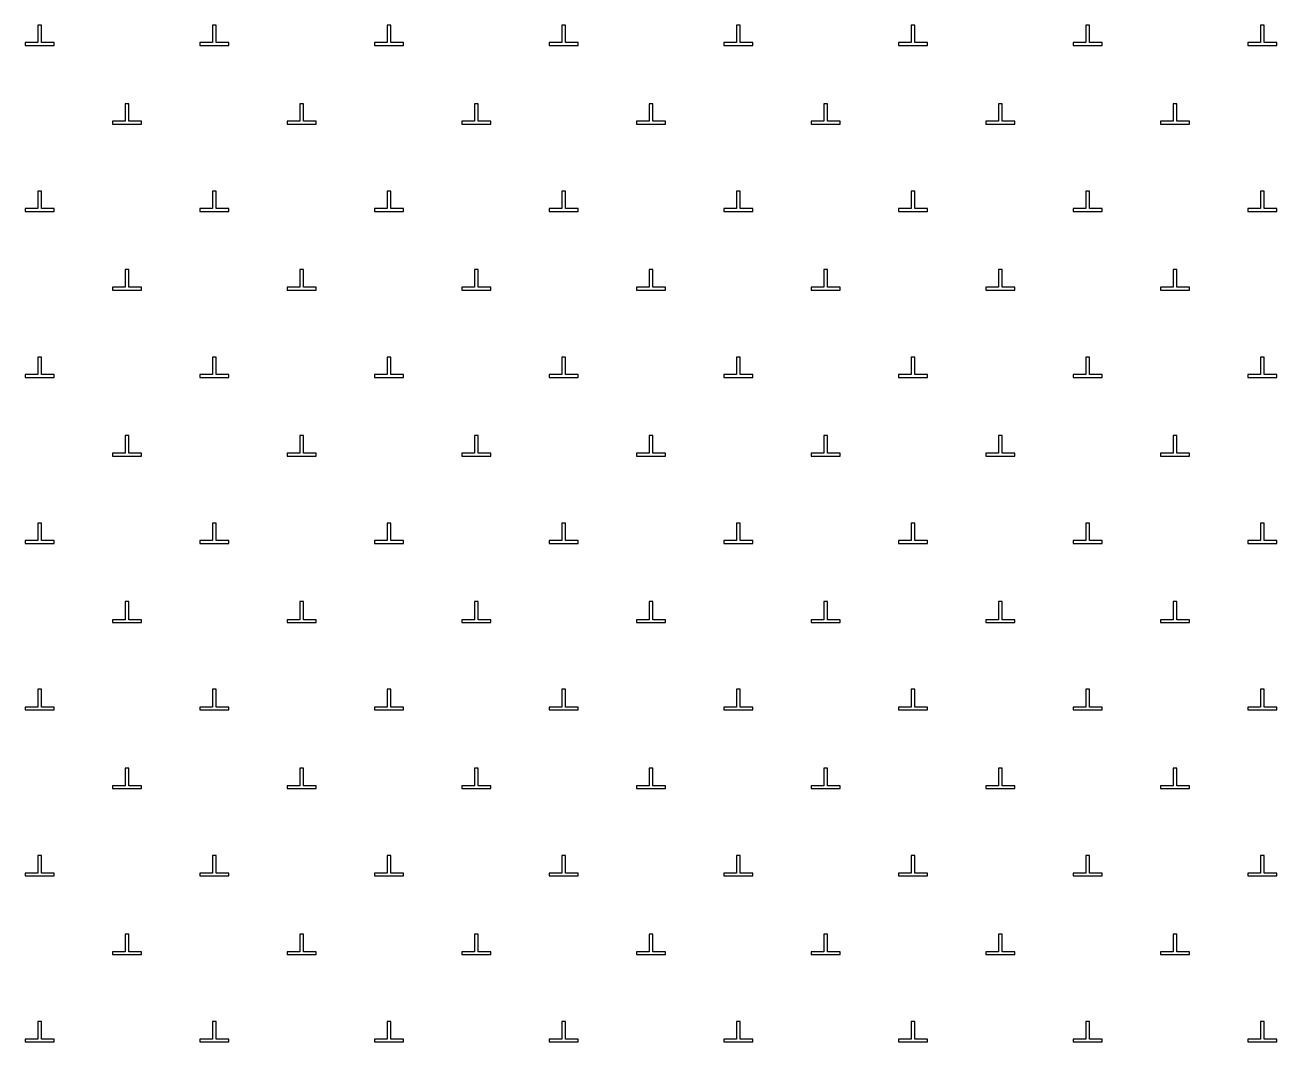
# Model space of a CAD drawing. Extents: x 550890 to 551618, y 1839259 to 1840146.
# Drawn here: x 551427.64 to 551449.14, y 1840022.89 to 1840040.35 of the extents above; entities that cross this region are included whole.
import ezdxf

# ---------------------------------------------------------------- set-up
doc = ezdxf.new("R2010")
doc.units = 0
doc.layers.add('Level 19', color=7, linetype='Continuous')

msp = doc.modelspace()

# ---------------------------------------------------------------- linework, layer by layer
at = {"layer": 'Level 19'}
for p, q in [((551427.92, 1840040.35), (551427.86, 1840040.35)), ((551427.86, 1840040.35), (551427.86, 1840040.05)), ((551427.92, 1840040.05), (551427.92, 1840040.35)), ((551430.92, 1840040.35), (551430.86, 1840040.35)), ((551430.86, 1840040.35), (551430.86, 1840040.05)), ((551430.92, 1840040.05), (551430.92, 1840040.35)), ((551433.92, 1840040.35), (551433.86, 1840040.35)), ((551433.86, 1840040.35), (551433.86, 1840040.05)), ((551433.92, 1840040.05), (551433.92, 1840040.35)), ((551436.92, 1840040.35), (551436.86, 1840040.35)), ((551436.86, 1840040.35), (551436.86, 1840040.05)), ((551436.92, 1840040.05), (551436.92, 1840040.35)), ((551439.92, 1840040.35), (551439.86, 1840040.35)), ((551439.86, 1840040.35), (551439.86, 1840040.05)), ((551439.92, 1840040.05), (551439.92, 1840040.35)), ((551442.92, 1840040.35), (551442.86, 1840040.35)), ((551442.86, 1840040.35), (551442.86, 1840040.05)), ((551442.92, 1840040.05), (551442.92, 1840040.35)), ((551445.92, 1840040.35), (551445.86, 1840040.35)), ((551445.86, 1840040.35), (551445.86, 1840040.05)), ((551445.92, 1840040.05), (551445.92, 1840040.35)), ((551448.92, 1840040.35), (551448.86, 1840040.35)), ((551448.86, 1840040.35), (551448.86, 1840040.05)), ((551448.92, 1840040.05), (551448.92, 1840040.35)), ((551427.86, 1840040.05), (551427.64, 1840040.05)), ((551427.64, 1840040.05), (551427.64, 1840040)), ((551427.64, 1840040), (551428.14, 1840040)), ((551428.14, 1840040.05), (551427.92, 1840040.05)), ((551428.14, 1840040), (551428.14, 1840040.05)), ((551430.86, 1840040.05), (551430.64, 1840040.05)), ((551430.64, 1840040.05), (551430.64, 1840040)), ((551430.64, 1840040), (551431.14, 1840040)), ((551431.14, 1840040.05), (551430.92, 1840040.05)), ((551431.14, 1840040), (551431.14, 1840040.05)), ((551433.86, 1840040.05), (551433.64, 1840040.05)), ((551433.64, 1840040.05), (551433.64, 1840040)), ((551433.64, 1840040), (551434.14, 1840040)), ((551434.14, 1840040.05), (551433.92, 1840040.05)), ((551434.14, 1840040), (551434.14, 1840040.05)), ((551436.86, 1840040.05), (551436.64, 1840040.05)), ((551436.64, 1840040.05), (551436.64, 1840040)), ((551436.64, 1840040), (551437.14, 1840040)), ((551437.14, 1840040.05), (551436.92, 1840040.05)), ((551437.14, 1840040), (551437.14, 1840040.05)), ((551439.86, 1840040.05), (551439.64, 1840040.05)), ((551439.64, 1840040.05), (551439.64, 1840040)), ((551439.64, 1840040), (551440.14, 1840040)), ((551440.14, 1840040.05), (551439.92, 1840040.05)), ((551440.14, 1840040), (551440.14, 1840040.05)), ((551442.86, 1840040.05), (551442.64, 1840040.05)), ((551442.64, 1840040.05), (551442.64, 1840040)), ((551442.64, 1840040), (551443.14, 1840040)), ((551443.14, 1840040.05), (551442.92, 1840040.05)), ((551443.14, 1840040), (551443.14, 1840040.05)), ((551445.86, 1840040.05), (551445.64, 1840040.05)), ((551445.64, 1840040.05), (551445.64, 1840040)), ((551445.64, 1840040), (551446.14, 1840040)), ((551446.14, 1840040.05), (551445.92, 1840040.05)), ((551446.14, 1840040), (551446.14, 1840040.05)), ((551448.86, 1840040.05), (551448.64, 1840040.05)), ((551448.64, 1840040.05), (551448.64, 1840040)), ((551448.64, 1840040), (551449.14, 1840040)), ((551449.14, 1840040.05), (551448.92, 1840040.05)), ((551449.14, 1840040), (551449.14, 1840040.05)), ((551429.42, 1840039), (551429.36, 1840039)), ((551429.36, 1840039), (551429.36, 1840038.7)), ((551429.42, 1840038.7), (551429.42, 1840039)), ((551432.42, 1840039), (551432.36, 1840039)), ((551432.36, 1840039), (551432.36, 1840038.7)), ((551432.42, 1840038.7), (551432.42, 1840039)), ((551435.42, 1840039), (551435.36, 1840039)), ((551435.36, 1840039), (551435.36, 1840038.7)), ((551435.42, 1840038.7), (551435.42, 1840039)), ((551438.42, 1840039), (551438.36, 1840039)), ((551438.36, 1840039), (551438.36, 1840038.7)), ((551438.42, 1840038.7), (551438.42, 1840039)), ((551441.42, 1840039), (551441.36, 1840039)), ((551441.36, 1840039), (551441.36, 1840038.7)), ((551441.42, 1840038.7), (551441.42, 1840039)), ((551444.42, 1840039), (551444.36, 1840039)), ((551444.36, 1840039), (551444.36, 1840038.7)), ((551444.42, 1840038.7), (551444.42, 1840039)), ((551447.42, 1840039), (551447.36, 1840039)), ((551447.36, 1840039), (551447.36, 1840038.7)), ((551447.42, 1840038.7), (551447.42, 1840039)), ((551429.36, 1840038.7), (551429.14, 1840038.7)), ((551429.14, 1840038.7), (551429.14, 1840038.65)), ((551429.14, 1840038.65), (551429.64, 1840038.65)), ((551429.64, 1840038.7), (551429.42, 1840038.7)), ((551429.64, 1840038.65), (551429.64, 1840038.7)), ((551432.36, 1840038.7), (551432.14, 1840038.7)), ((551432.14, 1840038.7), (551432.14, 1840038.65)), ((551432.14, 1840038.65), (551432.64, 1840038.65)), ((551432.64, 1840038.7), (551432.42, 1840038.7)), ((551432.64, 1840038.65), (551432.64, 1840038.7)), ((551435.36, 1840038.7), (551435.14, 1840038.7)), ((551435.14, 1840038.7), (551435.14, 1840038.65)), ((551435.14, 1840038.65), (551435.64, 1840038.65)), ((551435.64, 1840038.7), (551435.42, 1840038.7)), ((551435.64, 1840038.65), (551435.64, 1840038.7)), ((551438.36, 1840038.7), (551438.14, 1840038.7)), ((551438.14, 1840038.7), (551438.14, 1840038.65)), ((551438.14, 1840038.65), (551438.64, 1840038.65)), ((551438.64, 1840038.7), (551438.42, 1840038.7)), ((551438.64, 1840038.65), (551438.64, 1840038.7)), ((551441.36, 1840038.7), (551441.14, 1840038.7)), ((551441.14, 1840038.7), (551441.14, 1840038.65)), ((551441.14, 1840038.65), (551441.64, 1840038.65)), ((551441.64, 1840038.7), (551441.42, 1840038.7)), ((551441.64, 1840038.65), (551441.64, 1840038.7)), ((551444.36, 1840038.7), (551444.14, 1840038.7)), ((551444.14, 1840038.7), (551444.14, 1840038.65)), ((551444.14, 1840038.65), (551444.64, 1840038.65)), ((551444.64, 1840038.7), (551444.42, 1840038.7)), ((551444.64, 1840038.65), (551444.64, 1840038.7)), ((551447.36, 1840038.7), (551447.14, 1840038.7)), ((551447.14, 1840038.7), (551447.14, 1840038.65)), ((551447.14, 1840038.65), (551447.64, 1840038.65)), ((551447.64, 1840038.7), (551447.42, 1840038.7)), ((551447.64, 1840038.65), (551447.64, 1840038.7)), ((551427.92, 1840037.5), (551427.86, 1840037.5)), ((551427.86, 1840037.5), (551427.86, 1840037.2)), ((551427.92, 1840037.2), (551427.92, 1840037.5)), ((551430.92, 1840037.5), (551430.86, 1840037.5)), ((551430.86, 1840037.5), (551430.86, 1840037.2)), ((551430.92, 1840037.2), (551430.92, 1840037.5)), ((551433.92, 1840037.5), (551433.86, 1840037.5)), ((551433.86, 1840037.5), (551433.86, 1840037.2)), ((551433.92, 1840037.2), (551433.92, 1840037.5)), ((551436.92, 1840037.5), (551436.86, 1840037.5)), ((551436.86, 1840037.5), (551436.86, 1840037.2)), ((551436.92, 1840037.2), (551436.92, 1840037.5)), ((551439.92, 1840037.5), (551439.86, 1840037.5)), ((551439.86, 1840037.5), (551439.86, 1840037.2)), ((551439.92, 1840037.2), (551439.92, 1840037.5)), ((551442.92, 1840037.5), (551442.86, 1840037.5)), ((551442.86, 1840037.5), (551442.86, 1840037.2)), ((551442.92, 1840037.2), (551442.92, 1840037.5)), ((551445.92, 1840037.5), (551445.86, 1840037.5)), ((551445.86, 1840037.5), (551445.86, 1840037.2)), ((551445.92, 1840037.2), (551445.92, 1840037.5)), ((551448.92, 1840037.5), (551448.86, 1840037.5)), ((551448.86, 1840037.5), (551448.86, 1840037.2)), ((551448.92, 1840037.2), (551448.92, 1840037.5)), ((551427.86, 1840037.2), (551427.64, 1840037.2)), ((551427.64, 1840037.2), (551427.64, 1840037.15)), ((551427.64, 1840037.15), (551428.14, 1840037.15)), ((551428.14, 1840037.2), (551427.92, 1840037.2)), ((551428.14, 1840037.15), (551428.14, 1840037.2)), ((551430.86, 1840037.2), (551430.64, 1840037.2)), ((551430.64, 1840037.2), (551430.64, 1840037.15)), ((551430.64, 1840037.15), (551431.14, 1840037.15)), ((551431.14, 1840037.2), (551430.92, 1840037.2)), ((551431.14, 1840037.15), (551431.14, 1840037.2)), ((551433.86, 1840037.2), (551433.64, 1840037.2)), ((551433.64, 1840037.2), (551433.64, 1840037.15)), ((551433.64, 1840037.15), (551434.14, 1840037.15)), ((551434.14, 1840037.2), (551433.92, 1840037.2)), ((551434.14, 1840037.15), (551434.14, 1840037.2)), ((551436.86, 1840037.2), (551436.64, 1840037.2)), ((551436.64, 1840037.2), (551436.64, 1840037.15)), ((551436.64, 1840037.15), (551437.14, 1840037.15)), ((551437.14, 1840037.2), (551436.92, 1840037.2)), ((551437.14, 1840037.15), (551437.14, 1840037.2)), ((551439.86, 1840037.2), (551439.64, 1840037.2)), ((551439.64, 1840037.2), (551439.64, 1840037.15)), ((551439.64, 1840037.15), (551440.14, 1840037.15)), ((551440.14, 1840037.2), (551439.92, 1840037.2)), ((551440.14, 1840037.15), (551440.14, 1840037.2)), ((551442.86, 1840037.2), (551442.64, 1840037.2)), ((551442.64, 1840037.2), (551442.64, 1840037.15)), ((551442.64, 1840037.15), (551443.14, 1840037.15)), ((551443.14, 1840037.2), (551442.92, 1840037.2)), ((551443.14, 1840037.15), (551443.14, 1840037.2)), ((551445.86, 1840037.2), (551445.64, 1840037.2)), ((551445.64, 1840037.2), (551445.64, 1840037.15)), ((551445.64, 1840037.15), (551446.14, 1840037.15)), ((551446.14, 1840037.2), (551445.92, 1840037.2)), ((551446.14, 1840037.15), (551446.14, 1840037.2)), ((551448.86, 1840037.2), (551448.64, 1840037.2)), ((551448.64, 1840037.2), (551448.64, 1840037.15)), ((551448.64, 1840037.15), (551449.14, 1840037.15)), ((551449.14, 1840037.2), (551448.92, 1840037.2)), ((551449.14, 1840037.15), (551449.14, 1840037.2)), ((551429.42, 1840036.15), (551429.36, 1840036.15)), ((551429.36, 1840036.15), (551429.36, 1840035.85)), ((551429.42, 1840035.85), (551429.42, 1840036.15)), ((551432.42, 1840036.15), (551432.36, 1840036.15)), ((551432.36, 1840036.15), (551432.36, 1840035.85)), ((551432.42, 1840035.85), (551432.42, 1840036.15)), ((551435.42, 1840036.15), (551435.36, 1840036.15)), ((551435.36, 1840036.15), (551435.36, 1840035.85)), ((551435.42, 1840035.85), (551435.42, 1840036.15)), ((551438.42, 1840036.15), (551438.36, 1840036.15)), ((551438.36, 1840036.15), (551438.36, 1840035.85)), ((551438.42, 1840035.85), (551438.42, 1840036.15)), ((551441.42, 1840036.15), (551441.36, 1840036.15)), ((551441.36, 1840036.15), (551441.36, 1840035.85)), ((551441.42, 1840035.85), (551441.42, 1840036.15)), ((551444.42, 1840036.15), (551444.36, 1840036.15)), ((551444.36, 1840036.15), (551444.36, 1840035.85)), ((551444.42, 1840035.85), (551444.42, 1840036.15)), ((551447.42, 1840036.15), (551447.36, 1840036.15)), ((551447.36, 1840036.15), (551447.36, 1840035.85)), ((551447.42, 1840035.85), (551447.42, 1840036.15)), ((551429.36, 1840035.85), (551429.14, 1840035.85)), ((551429.14, 1840035.85), (551429.14, 1840035.8)), ((551429.14, 1840035.8), (551429.64, 1840035.8)), ((551429.64, 1840035.85), (551429.42, 1840035.85)), ((551429.64, 1840035.8), (551429.64, 1840035.85)), ((551432.36, 1840035.85), (551432.14, 1840035.85)), ((551432.14, 1840035.85), (551432.14, 1840035.8)), ((551432.14, 1840035.8), (551432.64, 1840035.8)), ((551432.64, 1840035.85), (551432.42, 1840035.85)), ((551432.64, 1840035.8), (551432.64, 1840035.85)), ((551435.36, 1840035.85), (551435.14, 1840035.85)), ((551435.14, 1840035.85), (551435.14, 1840035.8)), ((551435.14, 1840035.8), (551435.64, 1840035.8)), ((551435.64, 1840035.85), (551435.42, 1840035.85)), ((551435.64, 1840035.8), (551435.64, 1840035.85)), ((551438.36, 1840035.85), (551438.14, 1840035.85)), ((551438.14, 1840035.85), (551438.14, 1840035.8)), ((551438.14, 1840035.8), (551438.64, 1840035.8)), ((551438.64, 1840035.85), (551438.42, 1840035.85)), ((551438.64, 1840035.8), (551438.64, 1840035.85)), ((551441.36, 1840035.85), (551441.14, 1840035.85)), ((551441.14, 1840035.85), (551441.14, 1840035.8)), ((551441.14, 1840035.8), (551441.64, 1840035.8)), ((551441.64, 1840035.85), (551441.42, 1840035.85)), ((551441.64, 1840035.8), (551441.64, 1840035.85)), ((551444.36, 1840035.85), (551444.14, 1840035.85)), ((551444.14, 1840035.85), (551444.14, 1840035.8)), ((551444.14, 1840035.8), (551444.64, 1840035.8)), ((551444.64, 1840035.85), (551444.42, 1840035.85)), ((551444.64, 1840035.8), (551444.64, 1840035.85)), ((551447.36, 1840035.85), (551447.14, 1840035.85)), ((551447.14, 1840035.85), (551447.14, 1840035.8)), ((551447.14, 1840035.8), (551447.64, 1840035.8)), ((551447.64, 1840035.85), (551447.42, 1840035.85)), ((551447.64, 1840035.8), (551447.64, 1840035.85)), ((551427.92, 1840034.65), (551427.86, 1840034.65)), ((551427.86, 1840034.65), (551427.86, 1840034.35)), ((551427.92, 1840034.35), (551427.92, 1840034.65)), ((551430.92, 1840034.65), (551430.86, 1840034.65)), ((551430.86, 1840034.65), (551430.86, 1840034.35)), ((551430.92, 1840034.35), (551430.92, 1840034.65)), ((551433.92, 1840034.65), (551433.86, 1840034.65)), ((551433.86, 1840034.65), (551433.86, 1840034.35)), ((551433.92, 1840034.35), (551433.92, 1840034.65)), ((551436.92, 1840034.65), (551436.86, 1840034.65)), ((551436.86, 1840034.65), (551436.86, 1840034.35)), ((551436.92, 1840034.35), (551436.92, 1840034.65)), ((551439.92, 1840034.65), (551439.86, 1840034.65)), ((551439.86, 1840034.65), (551439.86, 1840034.35)), ((551439.92, 1840034.35), (551439.92, 1840034.65)), ((551442.92, 1840034.65), (551442.86, 1840034.65)), ((551442.86, 1840034.65), (551442.86, 1840034.35)), ((551442.92, 1840034.35), (551442.92, 1840034.65)), ((551445.92, 1840034.65), (551445.86, 1840034.65)), ((551445.86, 1840034.65), (551445.86, 1840034.35)), ((551445.92, 1840034.35), (551445.92, 1840034.65)), ((551448.92, 1840034.65), (551448.86, 1840034.65)), ((551448.86, 1840034.65), (551448.86, 1840034.35)), ((551448.92, 1840034.35), (551448.92, 1840034.65)), ((551427.86, 1840034.35), (551427.64, 1840034.35)), ((551427.64, 1840034.35), (551427.64, 1840034.3)), ((551427.64, 1840034.3), (551428.14, 1840034.3)), ((551428.14, 1840034.35), (551427.92, 1840034.35)), ((551428.14, 1840034.3), (551428.14, 1840034.35)), ((551430.86, 1840034.35), (551430.64, 1840034.35)), ((551430.64, 1840034.35), (551430.64, 1840034.3)), ((551430.64, 1840034.3), (551431.14, 1840034.3)), ((551431.14, 1840034.35), (551430.92, 1840034.35)), ((551431.14, 1840034.3), (551431.14, 1840034.35)), ((551433.86, 1840034.35), (551433.64, 1840034.35)), ((551433.64, 1840034.35), (551433.64, 1840034.3)), ((551433.64, 1840034.3), (551434.14, 1840034.3)), ((551434.14, 1840034.35), (551433.92, 1840034.35)), ((551434.14, 1840034.3), (551434.14, 1840034.35)), ((551436.86, 1840034.35), (551436.64, 1840034.35)), ((551436.64, 1840034.35), (551436.64, 1840034.3)), ((551436.64, 1840034.3), (551437.14, 1840034.3)), ((551437.14, 1840034.35), (551436.92, 1840034.35)), ((551437.14, 1840034.3), (551437.14, 1840034.35)), ((551439.86, 1840034.35), (551439.64, 1840034.35)), ((551439.64, 1840034.35), (551439.64, 1840034.3)), ((551439.64, 1840034.3), (551440.14, 1840034.3)), ((551440.14, 1840034.35), (551439.92, 1840034.35)), ((551440.14, 1840034.3), (551440.14, 1840034.35)), ((551442.86, 1840034.35), (551442.64, 1840034.35)), ((551442.64, 1840034.35), (551442.64, 1840034.3)), ((551442.64, 1840034.3), (551443.14, 1840034.3)), ((551443.14, 1840034.35), (551442.92, 1840034.35)), ((551443.14, 1840034.3), (551443.14, 1840034.35)), ((551445.86, 1840034.35), (551445.64, 1840034.35)), ((551445.64, 1840034.35), (551445.64, 1840034.3)), ((551445.64, 1840034.3), (551446.14, 1840034.3)), ((551446.14, 1840034.35), (551445.92, 1840034.35)), ((551446.14, 1840034.3), (551446.14, 1840034.35)), ((551448.86, 1840034.35), (551448.64, 1840034.35)), ((551448.64, 1840034.35), (551448.64, 1840034.3)), ((551448.64, 1840034.3), (551449.14, 1840034.3)), ((551449.14, 1840034.35), (551448.92, 1840034.35)), ((551449.14, 1840034.3), (551449.14, 1840034.35)), ((551429.42, 1840033.3), (551429.36, 1840033.3)), ((551429.36, 1840033.3), (551429.36, 1840033)), ((551429.42, 1840033), (551429.42, 1840033.3)), ((551432.42, 1840033.3), (551432.36, 1840033.3)), ((551432.36, 1840033.3), (551432.36, 1840033)), ((551432.42, 1840033), (551432.42, 1840033.3)), ((551435.42, 1840033.3), (551435.36, 1840033.3)), ((551435.36, 1840033.3), (551435.36, 1840033)), ((551435.42, 1840033), (551435.42, 1840033.3)), ((551438.42, 1840033.3), (551438.36, 1840033.3)), ((551438.36, 1840033.3), (551438.36, 1840033)), ((551438.42, 1840033), (551438.42, 1840033.3)), ((551441.42, 1840033.3), (551441.36, 1840033.3)), ((551441.36, 1840033.3), (551441.36, 1840033)), ((551441.42, 1840033), (551441.42, 1840033.3)), ((551444.42, 1840033.3), (551444.36, 1840033.3)), ((551444.36, 1840033.3), (551444.36, 1840033)), ((551444.42, 1840033), (551444.42, 1840033.3)), ((551447.42, 1840033.3), (551447.36, 1840033.3)), ((551447.36, 1840033.3), (551447.36, 1840033)), ((551447.42, 1840033), (551447.42, 1840033.3)), ((551429.36, 1840033), (551429.14, 1840033)), ((551429.14, 1840033), (551429.14, 1840032.95)), ((551429.64, 1840033), (551429.42, 1840033)), ((551429.64, 1840032.95), (551429.64, 1840033)), ((551432.36, 1840033), (551432.14, 1840033)), ((551432.14, 1840033), (551432.14, 1840032.95)), ((551432.64, 1840033), (551432.42, 1840033)), ((551432.64, 1840032.95), (551432.64, 1840033)), ((551435.36, 1840033), (551435.14, 1840033)), ((551435.14, 1840033), (551435.14, 1840032.95)), ((551435.64, 1840033), (551435.42, 1840033)), ((551435.64, 1840032.95), (551435.64, 1840033)), ((551438.36, 1840033), (551438.14, 1840033)), ((551438.14, 1840033), (551438.14, 1840032.95)), ((551438.64, 1840033), (551438.42, 1840033)), ((551438.64, 1840032.95), (551438.64, 1840033)), ((551441.36, 1840033), (551441.14, 1840033)), ((551441.14, 1840033), (551441.14, 1840032.95)), ((551441.64, 1840033), (551441.42, 1840033)), ((551441.64, 1840032.95), (551441.64, 1840033)), ((551444.36, 1840033), (551444.14, 1840033)), ((551444.14, 1840033), (551444.14, 1840032.95)), ((551444.64, 1840033), (551444.42, 1840033)), ((551444.64, 1840032.95), (551444.64, 1840033)), ((551447.36, 1840033), (551447.14, 1840033)), ((551447.14, 1840033), (551447.14, 1840032.95)), ((551447.64, 1840033), (551447.42, 1840033)), ((551447.64, 1840032.95), (551447.64, 1840033)), ((551429.14, 1840032.95), (551429.64, 1840032.95)), ((551432.14, 1840032.95), (551432.64, 1840032.95)), ((551435.14, 1840032.95), (551435.64, 1840032.95)), ((551438.14, 1840032.95), (551438.64, 1840032.95)), ((551441.14, 1840032.95), (551441.64, 1840032.95)), ((551444.14, 1840032.95), (551444.64, 1840032.95)), ((551447.14, 1840032.95), (551447.64, 1840032.95)), ((551427.92, 1840031.8), (551427.86, 1840031.8)), ((551427.86, 1840031.8), (551427.86, 1840031.5)), ((551427.92, 1840031.5), (551427.92, 1840031.8)), ((551430.92, 1840031.8), (551430.86, 1840031.8)), ((551430.86, 1840031.8), (551430.86, 1840031.5)), ((551430.92, 1840031.5), (551430.92, 1840031.8)), ((551433.92, 1840031.8), (551433.86, 1840031.8)), ((551433.86, 1840031.8), (551433.86, 1840031.5)), ((551433.92, 1840031.5), (551433.92, 1840031.8)), ((551436.92, 1840031.8), (551436.86, 1840031.8)), ((551436.86, 1840031.8), (551436.86, 1840031.5)), ((551436.92, 1840031.5), (551436.92, 1840031.8)), ((551439.92, 1840031.8), (551439.86, 1840031.8)), ((551439.86, 1840031.8), (551439.86, 1840031.5)), ((551439.92, 1840031.5), (551439.92, 1840031.8)), ((551442.92, 1840031.8), (551442.86, 1840031.8)), ((551442.86, 1840031.8), (551442.86, 1840031.5)), ((551442.92, 1840031.5), (551442.92, 1840031.8)), ((551445.92, 1840031.8), (551445.86, 1840031.8)), ((551445.86, 1840031.8), (551445.86, 1840031.5)), ((551445.92, 1840031.5), (551445.92, 1840031.8)), ((551448.92, 1840031.8), (551448.86, 1840031.8)), ((551448.86, 1840031.8), (551448.86, 1840031.5)), ((551448.92, 1840031.5), (551448.92, 1840031.8)), ((551427.86, 1840031.5), (551427.64, 1840031.5)), ((551427.64, 1840031.5), (551427.64, 1840031.45)), ((551428.14, 1840031.5), (551427.92, 1840031.5)), ((551428.14, 1840031.45), (551428.14, 1840031.5)), ((551430.86, 1840031.5), (551430.64, 1840031.5)), ((551430.64, 1840031.5), (551430.64, 1840031.45)), ((551431.14, 1840031.5), (551430.92, 1840031.5)), ((551431.14, 1840031.45), (551431.14, 1840031.5)), ((551433.86, 1840031.5), (551433.64, 1840031.5)), ((551433.64, 1840031.5), (551433.64, 1840031.45)), ((551434.14, 1840031.5), (551433.92, 1840031.5)), ((551434.14, 1840031.45), (551434.14, 1840031.5)), ((551436.86, 1840031.5), (551436.64, 1840031.5)), ((551436.64, 1840031.5), (551436.64, 1840031.45)), ((551437.14, 1840031.5), (551436.92, 1840031.5)), ((551437.14, 1840031.45), (551437.14, 1840031.5)), ((551439.86, 1840031.5), (551439.64, 1840031.5)), ((551439.64, 1840031.5), (551439.64, 1840031.45)), ((551440.14, 1840031.5), (551439.92, 1840031.5)), ((551440.14, 1840031.45), (551440.14, 1840031.5)), ((551442.86, 1840031.5), (551442.64, 1840031.5)), ((551442.64, 1840031.5), (551442.64, 1840031.45)), ((551443.14, 1840031.5), (551442.92, 1840031.5)), ((551443.14, 1840031.45), (551443.14, 1840031.5)), ((551445.86, 1840031.5), (551445.64, 1840031.5)), ((551445.64, 1840031.5), (551445.64, 1840031.45)), ((551446.14, 1840031.5), (551445.92, 1840031.5)), ((551446.14, 1840031.45), (551446.14, 1840031.5)), ((551448.86, 1840031.5), (551448.64, 1840031.5)), ((551448.64, 1840031.5), (551448.64, 1840031.45)), ((551449.14, 1840031.5), (551448.92, 1840031.5)), ((551449.14, 1840031.45), (551449.14, 1840031.5)), ((551427.64, 1840031.45), (551428.14, 1840031.45)), ((551430.64, 1840031.45), (551431.14, 1840031.45)), ((551433.64, 1840031.45), (551434.14, 1840031.45)), ((551436.64, 1840031.45), (551437.14, 1840031.45)), ((551439.64, 1840031.45), (551440.14, 1840031.45)), ((551442.64, 1840031.45), (551443.14, 1840031.45)), ((551445.64, 1840031.45), (551446.14, 1840031.45)), ((551448.64, 1840031.45), (551449.14, 1840031.45)), ((551429.42, 1840030.45), (551429.36, 1840030.45)), ((551429.36, 1840030.45), (551429.36, 1840030.14)), ((551429.42, 1840030.14), (551429.42, 1840030.45)), ((551432.42, 1840030.45), (551432.36, 1840030.45)), ((551432.36, 1840030.45), (551432.36, 1840030.14)), ((551432.42, 1840030.14), (551432.42, 1840030.45)), ((551435.42, 1840030.45), (551435.36, 1840030.45)), ((551435.36, 1840030.45), (551435.36, 1840030.14)), ((551435.42, 1840030.14), (551435.42, 1840030.45)), ((551438.42, 1840030.45), (551438.36, 1840030.45)), ((551438.36, 1840030.45), (551438.36, 1840030.14)), ((551438.42, 1840030.14), (551438.42, 1840030.45)), ((551441.42, 1840030.45), (551441.36, 1840030.45)), ((551441.36, 1840030.45), (551441.36, 1840030.14)), ((551441.42, 1840030.14), (551441.42, 1840030.45)), ((551444.42, 1840030.45), (551444.36, 1840030.45)), ((551444.36, 1840030.45), (551444.36, 1840030.14)), ((551444.42, 1840030.14), (551444.42, 1840030.45)), ((551447.42, 1840030.45), (551447.36, 1840030.45)), ((551447.36, 1840030.45), (551447.36, 1840030.14)), ((551447.42, 1840030.14), (551447.42, 1840030.45)), ((551429.36, 1840030.14), (551429.14, 1840030.14)), ((551429.14, 1840030.14), (551429.14, 1840030.09)), ((551429.14, 1840030.09), (551429.64, 1840030.09)), ((551429.64, 1840030.14), (551429.42, 1840030.14)), ((551429.64, 1840030.09), (551429.64, 1840030.14)), ((551432.36, 1840030.14), (551432.14, 1840030.14)), ((551432.14, 1840030.14), (551432.14, 1840030.09)), ((551432.14, 1840030.09), (551432.64, 1840030.09)), ((551432.64, 1840030.14), (551432.42, 1840030.14)), ((551432.64, 1840030.09), (551432.64, 1840030.14)), ((551435.36, 1840030.14), (551435.14, 1840030.14)), ((551435.14, 1840030.14), (551435.14, 1840030.09)), ((551435.14, 1840030.09), (551435.64, 1840030.09)), ((551435.64, 1840030.14), (551435.42, 1840030.14)), ((551435.64, 1840030.09), (551435.64, 1840030.14)), ((551438.36, 1840030.14), (551438.14, 1840030.14)), ((551438.14, 1840030.14), (551438.14, 1840030.09)), ((551438.14, 1840030.09), (551438.64, 1840030.09)), ((551438.64, 1840030.14), (551438.42, 1840030.14)), ((551438.64, 1840030.09), (551438.64, 1840030.14)), ((551441.36, 1840030.14), (551441.14, 1840030.14)), ((551441.14, 1840030.14), (551441.14, 1840030.09)), ((551441.14, 1840030.09), (551441.64, 1840030.09)), ((551441.64, 1840030.14), (551441.42, 1840030.14)), ((551441.64, 1840030.09), (551441.64, 1840030.14)), ((551444.36, 1840030.14), (551444.14, 1840030.14)), ((551444.14, 1840030.14), (551444.14, 1840030.09)), ((551444.14, 1840030.09), (551444.64, 1840030.09)), ((551444.64, 1840030.14), (551444.42, 1840030.14)), ((551444.64, 1840030.09), (551444.64, 1840030.14)), ((551447.36, 1840030.14), (551447.14, 1840030.14)), ((551447.14, 1840030.14), (551447.14, 1840030.09)), ((551447.14, 1840030.09), (551447.64, 1840030.09)), ((551447.64, 1840030.14), (551447.42, 1840030.14)), ((551447.64, 1840030.09), (551447.64, 1840030.14)), ((551427.92, 1840028.95), (551427.86, 1840028.95)), ((551427.86, 1840028.95), (551427.86, 1840028.64)), ((551427.92, 1840028.64), (551427.92, 1840028.95)), ((551430.92, 1840028.95), (551430.86, 1840028.95)), ((551430.86, 1840028.95), (551430.86, 1840028.64)), ((551430.92, 1840028.64), (551430.92, 1840028.95)), ((551433.92, 1840028.95), (551433.86, 1840028.95)), ((551433.86, 1840028.95), (551433.86, 1840028.64)), ((551433.92, 1840028.64), (551433.92, 1840028.95)), ((551436.92, 1840028.95), (551436.86, 1840028.95)), ((551436.86, 1840028.95), (551436.86, 1840028.64)), ((551436.92, 1840028.64), (551436.92, 1840028.95)), ((551439.92, 1840028.95), (551439.86, 1840028.95)), ((551439.86, 1840028.95), (551439.86, 1840028.64)), ((551439.92, 1840028.64), (551439.92, 1840028.95)), ((551442.92, 1840028.95), (551442.86, 1840028.95)), ((551442.86, 1840028.95), (551442.86, 1840028.64)), ((551442.92, 1840028.64), (551442.92, 1840028.95)), ((551445.92, 1840028.95), (551445.86, 1840028.95)), ((551445.86, 1840028.95), (551445.86, 1840028.64)), ((551445.92, 1840028.64), (551445.92, 1840028.95)), ((551448.92, 1840028.95), (551448.86, 1840028.95)), ((551448.86, 1840028.95), (551448.86, 1840028.64)), ((551448.92, 1840028.64), (551448.92, 1840028.95)), ((551427.86, 1840028.64), (551427.64, 1840028.64)), ((551427.64, 1840028.64), (551427.64, 1840028.59)), ((551427.64, 1840028.59), (551428.14, 1840028.59)), ((551428.14, 1840028.64), (551427.92, 1840028.64)), ((551428.14, 1840028.59), (551428.14, 1840028.64)), ((551430.86, 1840028.64), (551430.64, 1840028.64)), ((551430.64, 1840028.64), (551430.64, 1840028.59)), ((551430.64, 1840028.59), (551431.14, 1840028.59)), ((551431.14, 1840028.64), (551430.92, 1840028.64)), ((551431.14, 1840028.59), (551431.14, 1840028.64)), ((551433.86, 1840028.64), (551433.64, 1840028.64)), ((551433.64, 1840028.64), (551433.64, 1840028.59)), ((551433.64, 1840028.59), (551434.14, 1840028.59)), ((551434.14, 1840028.64), (551433.92, 1840028.64)), ((551434.14, 1840028.59), (551434.14, 1840028.64)), ((551436.86, 1840028.64), (551436.64, 1840028.64)), ((551436.64, 1840028.64), (551436.64, 1840028.59)), ((551436.64, 1840028.59), (551437.14, 1840028.59)), ((551437.14, 1840028.64), (551436.92, 1840028.64)), ((551437.14, 1840028.59), (551437.14, 1840028.64)), ((551439.86, 1840028.64), (551439.64, 1840028.64)), ((551439.64, 1840028.64), (551439.64, 1840028.59)), ((551439.64, 1840028.59), (551440.14, 1840028.59)), ((551440.14, 1840028.64), (551439.92, 1840028.64)), ((551440.14, 1840028.59), (551440.14, 1840028.64)), ((551442.86, 1840028.64), (551442.64, 1840028.64)), ((551442.64, 1840028.64), (551442.64, 1840028.59)), ((551442.64, 1840028.59), (551443.14, 1840028.59)), ((551443.14, 1840028.64), (551442.92, 1840028.64)), ((551443.14, 1840028.59), (551443.14, 1840028.64)), ((551445.86, 1840028.64), (551445.64, 1840028.64)), ((551445.64, 1840028.64), (551445.64, 1840028.59)), ((551445.64, 1840028.59), (551446.14, 1840028.59)), ((551446.14, 1840028.64), (551445.92, 1840028.64)), ((551446.14, 1840028.59), (551446.14, 1840028.64)), ((551448.86, 1840028.64), (551448.64, 1840028.64)), ((551448.64, 1840028.64), (551448.64, 1840028.59)), ((551448.64, 1840028.59), (551449.14, 1840028.59)), ((551449.14, 1840028.64), (551448.92, 1840028.64)), ((551449.14, 1840028.59), (551449.14, 1840028.64)), ((551429.42, 1840027.59), (551429.36, 1840027.59)), ((551429.36, 1840027.59), (551429.36, 1840027.29)), ((551429.42, 1840027.29), (551429.42, 1840027.59)), ((551432.42, 1840027.59), (551432.36, 1840027.59)), ((551432.36, 1840027.59), (551432.36, 1840027.29)), ((551432.42, 1840027.29), (551432.42, 1840027.59)), ((551435.42, 1840027.59), (551435.36, 1840027.59)), ((551435.36, 1840027.59), (551435.36, 1840027.29)), ((551435.42, 1840027.29), (551435.42, 1840027.59)), ((551438.42, 1840027.59), (551438.36, 1840027.59)), ((551438.36, 1840027.59), (551438.36, 1840027.29)), ((551438.42, 1840027.29), (551438.42, 1840027.59)), ((551441.42, 1840027.59), (551441.36, 1840027.59)), ((551441.36, 1840027.59), (551441.36, 1840027.29)), ((551441.42, 1840027.29), (551441.42, 1840027.59)), ((551444.42, 1840027.59), (551444.36, 1840027.59)), ((551444.36, 1840027.59), (551444.36, 1840027.29)), ((551444.42, 1840027.29), (551444.42, 1840027.59)), ((551447.42, 1840027.59), (551447.36, 1840027.59)), ((551447.36, 1840027.59), (551447.36, 1840027.29)), ((551447.42, 1840027.29), (551447.42, 1840027.59)), ((551429.36, 1840027.29), (551429.14, 1840027.29)), ((551429.14, 1840027.29), (551429.14, 1840027.24)), ((551429.14, 1840027.24), (551429.64, 1840027.24)), ((551429.64, 1840027.29), (551429.42, 1840027.29)), ((551429.64, 1840027.24), (551429.64, 1840027.29)), ((551432.36, 1840027.29), (551432.14, 1840027.29)), ((551432.14, 1840027.29), (551432.14, 1840027.24)), ((551432.14, 1840027.24), (551432.64, 1840027.24)), ((551432.64, 1840027.29), (551432.42, 1840027.29)), ((551432.64, 1840027.24), (551432.64, 1840027.29)), ((551435.36, 1840027.29), (551435.14, 1840027.29)), ((551435.14, 1840027.29), (551435.14, 1840027.24)), ((551435.14, 1840027.24), (551435.64, 1840027.24)), ((551435.64, 1840027.29), (551435.42, 1840027.29)), ((551435.64, 1840027.24), (551435.64, 1840027.29)), ((551438.36, 1840027.29), (551438.14, 1840027.29)), ((551438.14, 1840027.29), (551438.14, 1840027.24)), ((551438.14, 1840027.24), (551438.64, 1840027.24)), ((551438.64, 1840027.29), (551438.42, 1840027.29)), ((551438.64, 1840027.24), (551438.64, 1840027.29)), ((551441.36, 1840027.29), (551441.14, 1840027.29)), ((551441.14, 1840027.29), (551441.14, 1840027.24)), ((551441.14, 1840027.24), (551441.64, 1840027.24)), ((551441.64, 1840027.29), (551441.42, 1840027.29)), ((551441.64, 1840027.24), (551441.64, 1840027.29)), ((551444.36, 1840027.29), (551444.14, 1840027.29)), ((551444.14, 1840027.29), (551444.14, 1840027.24)), ((551444.14, 1840027.24), (551444.64, 1840027.24)), ((551444.64, 1840027.29), (551444.42, 1840027.29)), ((551444.64, 1840027.24), (551444.64, 1840027.29)), ((551447.36, 1840027.29), (551447.14, 1840027.29)), ((551447.14, 1840027.29), (551447.14, 1840027.24)), ((551447.14, 1840027.24), (551447.64, 1840027.24)), ((551447.64, 1840027.29), (551447.42, 1840027.29)), ((551447.64, 1840027.24), (551447.64, 1840027.29)), ((551427.92, 1840026.09), (551427.86, 1840026.09)), ((551427.86, 1840026.09), (551427.86, 1840025.79)), ((551427.92, 1840025.79), (551427.92, 1840026.09)), ((551430.92, 1840026.09), (551430.86, 1840026.09)), ((551430.86, 1840026.09), (551430.86, 1840025.79)), ((551430.92, 1840025.79), (551430.92, 1840026.09)), ((551433.92, 1840026.09), (551433.86, 1840026.09)), ((551433.86, 1840026.09), (551433.86, 1840025.79)), ((551433.92, 1840025.79), (551433.92, 1840026.09)), ((551436.92, 1840026.09), (551436.86, 1840026.09)), ((551436.86, 1840026.09), (551436.86, 1840025.79)), ((551436.92, 1840025.79), (551436.92, 1840026.09)), ((551439.92, 1840026.09), (551439.86, 1840026.09)), ((551439.86, 1840026.09), (551439.86, 1840025.79)), ((551439.92, 1840025.79), (551439.92, 1840026.09)), ((551442.92, 1840026.09), (551442.86, 1840026.09)), ((551442.86, 1840026.09), (551442.86, 1840025.79)), ((551442.92, 1840025.79), (551442.92, 1840026.09)), ((551445.92, 1840026.09), (551445.86, 1840026.09)), ((551445.86, 1840026.09), (551445.86, 1840025.79)), ((551445.92, 1840025.79), (551445.92, 1840026.09)), ((551448.92, 1840026.09), (551448.86, 1840026.09)), ((551448.86, 1840026.09), (551448.86, 1840025.79)), ((551448.92, 1840025.79), (551448.92, 1840026.09)), ((551427.86, 1840025.79), (551427.64, 1840025.79)), ((551427.64, 1840025.79), (551427.64, 1840025.74)), ((551427.64, 1840025.74), (551428.14, 1840025.74)), ((551428.14, 1840025.79), (551427.92, 1840025.79)), ((551428.14, 1840025.74), (551428.14, 1840025.79)), ((551430.86, 1840025.79), (551430.64, 1840025.79)), ((551430.64, 1840025.79), (551430.64, 1840025.74)), ((551430.64, 1840025.74), (551431.14, 1840025.74)), ((551431.14, 1840025.79), (551430.92, 1840025.79)), ((551431.14, 1840025.74), (551431.14, 1840025.79)), ((551433.86, 1840025.79), (551433.64, 1840025.79)), ((551433.64, 1840025.79), (551433.64, 1840025.74)), ((551433.64, 1840025.74), (551434.14, 1840025.74)), ((551434.14, 1840025.79), (551433.92, 1840025.79)), ((551434.14, 1840025.74), (551434.14, 1840025.79)), ((551436.86, 1840025.79), (551436.64, 1840025.79)), ((551436.64, 1840025.79), (551436.64, 1840025.74)), ((551436.64, 1840025.74), (551437.14, 1840025.74)), ((551437.14, 1840025.79), (551436.92, 1840025.79)), ((551437.14, 1840025.74), (551437.14, 1840025.79)), ((551439.86, 1840025.79), (551439.64, 1840025.79)), ((551439.64, 1840025.79), (551439.64, 1840025.74)), ((551439.64, 1840025.74), (551440.14, 1840025.74)), ((551440.14, 1840025.79), (551439.92, 1840025.79)), ((551440.14, 1840025.74), (551440.14, 1840025.79)), ((551442.86, 1840025.79), (551442.64, 1840025.79)), ((551442.64, 1840025.79), (551442.64, 1840025.74)), ((551442.64, 1840025.74), (551443.14, 1840025.74)), ((551443.14, 1840025.79), (551442.92, 1840025.79)), ((551443.14, 1840025.74), (551443.14, 1840025.79)), ((551445.86, 1840025.79), (551445.64, 1840025.79)), ((551445.64, 1840025.79), (551445.64, 1840025.74)), ((551445.64, 1840025.74), (551446.14, 1840025.74)), ((551446.14, 1840025.79), (551445.92, 1840025.79)), ((551446.14, 1840025.74), (551446.14, 1840025.79)), ((551448.86, 1840025.79), (551448.64, 1840025.79)), ((551448.64, 1840025.79), (551448.64, 1840025.74)), ((551448.64, 1840025.74), (551449.14, 1840025.74)), ((551449.14, 1840025.79), (551448.92, 1840025.79)), ((551449.14, 1840025.74), (551449.14, 1840025.79)), ((551429.42, 1840024.74), (551429.36, 1840024.74)), ((551429.36, 1840024.74), (551429.36, 1840024.44)), ((551429.42, 1840024.44), (551429.42, 1840024.74)), ((551432.42, 1840024.74), (551432.36, 1840024.74)), ((551432.36, 1840024.74), (551432.36, 1840024.44)), ((551432.42, 1840024.44), (551432.42, 1840024.74)), ((551435.42, 1840024.74), (551435.36, 1840024.74)), ((551435.36, 1840024.74), (551435.36, 1840024.44)), ((551435.42, 1840024.44), (551435.42, 1840024.74)), ((551438.42, 1840024.74), (551438.36, 1840024.74)), ((551438.36, 1840024.74), (551438.36, 1840024.44)), ((551438.42, 1840024.44), (551438.42, 1840024.74)), ((551441.42, 1840024.74), (551441.36, 1840024.74)), ((551441.36, 1840024.74), (551441.36, 1840024.44)), ((551441.42, 1840024.44), (551441.42, 1840024.74)), ((551444.42, 1840024.74), (551444.36, 1840024.74)), ((551444.36, 1840024.74), (551444.36, 1840024.44)), ((551444.42, 1840024.44), (551444.42, 1840024.74)), ((551447.42, 1840024.74), (551447.36, 1840024.74)), ((551447.36, 1840024.74), (551447.36, 1840024.44)), ((551447.42, 1840024.44), (551447.42, 1840024.74)), ((551429.36, 1840024.44), (551429.14, 1840024.44)), ((551429.14, 1840024.44), (551429.14, 1840024.39)), ((551429.64, 1840024.44), (551429.42, 1840024.44)), ((551429.64, 1840024.39), (551429.64, 1840024.44)), ((551432.36, 1840024.44), (551432.14, 1840024.44)), ((551432.14, 1840024.44), (551432.14, 1840024.39)), ((551432.64, 1840024.44), (551432.42, 1840024.44)), ((551432.64, 1840024.39), (551432.64, 1840024.44)), ((551435.36, 1840024.44), (551435.14, 1840024.44)), ((551435.14, 1840024.44), (551435.14, 1840024.39)), ((551435.64, 1840024.44), (551435.42, 1840024.44)), ((551435.64, 1840024.39), (551435.64, 1840024.44)), ((551438.36, 1840024.44), (551438.14, 1840024.44)), ((551438.14, 1840024.44), (551438.14, 1840024.39)), ((551438.64, 1840024.44), (551438.42, 1840024.44)), ((551438.64, 1840024.39), (551438.64, 1840024.44)), ((551441.36, 1840024.44), (551441.14, 1840024.44)), ((551441.14, 1840024.44), (551441.14, 1840024.39)), ((551441.64, 1840024.44), (551441.42, 1840024.44)), ((551441.64, 1840024.39), (551441.64, 1840024.44)), ((551444.36, 1840024.44), (551444.14, 1840024.44)), ((551444.14, 1840024.44), (551444.14, 1840024.39)), ((551444.64, 1840024.44), (551444.42, 1840024.44)), ((551444.64, 1840024.39), (551444.64, 1840024.44)), ((551447.36, 1840024.44), (551447.14, 1840024.44)), ((551447.14, 1840024.44), (551447.14, 1840024.39)), ((551447.64, 1840024.44), (551447.42, 1840024.44)), ((551447.64, 1840024.39), (551447.64, 1840024.44)), ((551429.14, 1840024.39), (551429.64, 1840024.39)), ((551432.14, 1840024.39), (551432.64, 1840024.39)), ((551435.14, 1840024.39), (551435.64, 1840024.39)), ((551438.14, 1840024.39), (551438.64, 1840024.39)), ((551441.14, 1840024.39), (551441.64, 1840024.39)), ((551444.14, 1840024.39), (551444.64, 1840024.39)), ((551447.14, 1840024.39), (551447.64, 1840024.39)), ((551427.92, 1840023.24), (551427.86, 1840023.24)), ((551427.86, 1840023.24), (551427.86, 1840022.94)), ((551427.92, 1840022.94), (551427.92, 1840023.24)), ((551430.92, 1840023.24), (551430.86, 1840023.24)), ((551430.86, 1840023.24), (551430.86, 1840022.94)), ((551430.92, 1840022.94), (551430.92, 1840023.24)), ((551433.92, 1840023.24), (551433.86, 1840023.24)), ((551433.86, 1840023.24), (551433.86, 1840022.94)), ((551433.92, 1840022.94), (551433.92, 1840023.24)), ((551436.92, 1840023.24), (551436.86, 1840023.24)), ((551436.86, 1840023.24), (551436.86, 1840022.94)), ((551436.92, 1840022.94), (551436.92, 1840023.24)), ((551439.92, 1840023.24), (551439.86, 1840023.24)), ((551439.86, 1840023.24), (551439.86, 1840022.94)), ((551439.92, 1840022.94), (551439.92, 1840023.24)), ((551442.92, 1840023.24), (551442.86, 1840023.24)), ((551442.86, 1840023.24), (551442.86, 1840022.94)), ((551442.92, 1840022.94), (551442.92, 1840023.24)), ((551445.92, 1840023.24), (551445.86, 1840023.24)), ((551445.86, 1840023.24), (551445.86, 1840022.94)), ((551445.92, 1840022.94), (551445.92, 1840023.24)), ((551448.92, 1840023.24), (551448.86, 1840023.24)), ((551448.86, 1840023.24), (551448.86, 1840022.94)), ((551448.92, 1840022.94), (551448.92, 1840023.24)), ((551427.86, 1840022.94), (551427.64, 1840022.94)), ((551427.64, 1840022.94), (551427.64, 1840022.89)), ((551427.64, 1840022.89), (551428.14, 1840022.89)), ((551428.14, 1840022.94), (551427.92, 1840022.94)), ((551428.14, 1840022.89), (551428.14, 1840022.94)), ((551430.86, 1840022.94), (551430.64, 1840022.94)), ((551430.64, 1840022.94), (551430.64, 1840022.89)), ((551430.64, 1840022.89), (551431.14, 1840022.89)), ((551431.14, 1840022.94), (551430.92, 1840022.94)), ((551431.14, 1840022.89), (551431.14, 1840022.94)), ((551433.86, 1840022.94), (551433.64, 1840022.94)), ((551433.64, 1840022.94), (551433.64, 1840022.89)), ((551433.64, 1840022.89), (551434.14, 1840022.89)), ((551434.14, 1840022.94), (551433.92, 1840022.94)), ((551434.14, 1840022.89), (551434.14, 1840022.94)), ((551436.86, 1840022.94), (551436.64, 1840022.94)), ((551436.64, 1840022.94), (551436.64, 1840022.89)), ((551436.64, 1840022.89), (551437.14, 1840022.89)), ((551437.14, 1840022.94), (551436.92, 1840022.94)), ((551437.14, 1840022.89), (551437.14, 1840022.94)), ((551439.86, 1840022.94), (551439.64, 1840022.94)), ((551439.64, 1840022.94), (551439.64, 1840022.89)), ((551439.64, 1840022.89), (551440.14, 1840022.89)), ((551440.14, 1840022.94), (551439.92, 1840022.94)), ((551440.14, 1840022.89), (551440.14, 1840022.94)), ((551442.86, 1840022.94), (551442.64, 1840022.94)), ((551442.64, 1840022.94), (551442.64, 1840022.89)), ((551442.64, 1840022.89), (551443.14, 1840022.89)), ((551443.14, 1840022.94), (551442.92, 1840022.94)), ((551443.14, 1840022.89), (551443.14, 1840022.94)), ((551445.86, 1840022.94), (551445.64, 1840022.94)), ((551445.64, 1840022.94), (551445.64, 1840022.89)), ((551445.64, 1840022.89), (551446.14, 1840022.89)), ((551446.14, 1840022.94), (551445.92, 1840022.94)), ((551446.14, 1840022.89), (551446.14, 1840022.94)), ((551448.86, 1840022.94), (551448.64, 1840022.94)), ((551448.64, 1840022.94), (551448.64, 1840022.89)), ((551448.64, 1840022.89), (551449.14, 1840022.89)), ((551449.14, 1840022.94), (551448.92, 1840022.94)), ((551449.14, 1840022.89), (551449.14, 1840022.94))]:
    msp.add_line(p, q, dxfattribs=at)

doc.saveas('drawing.dxf')
